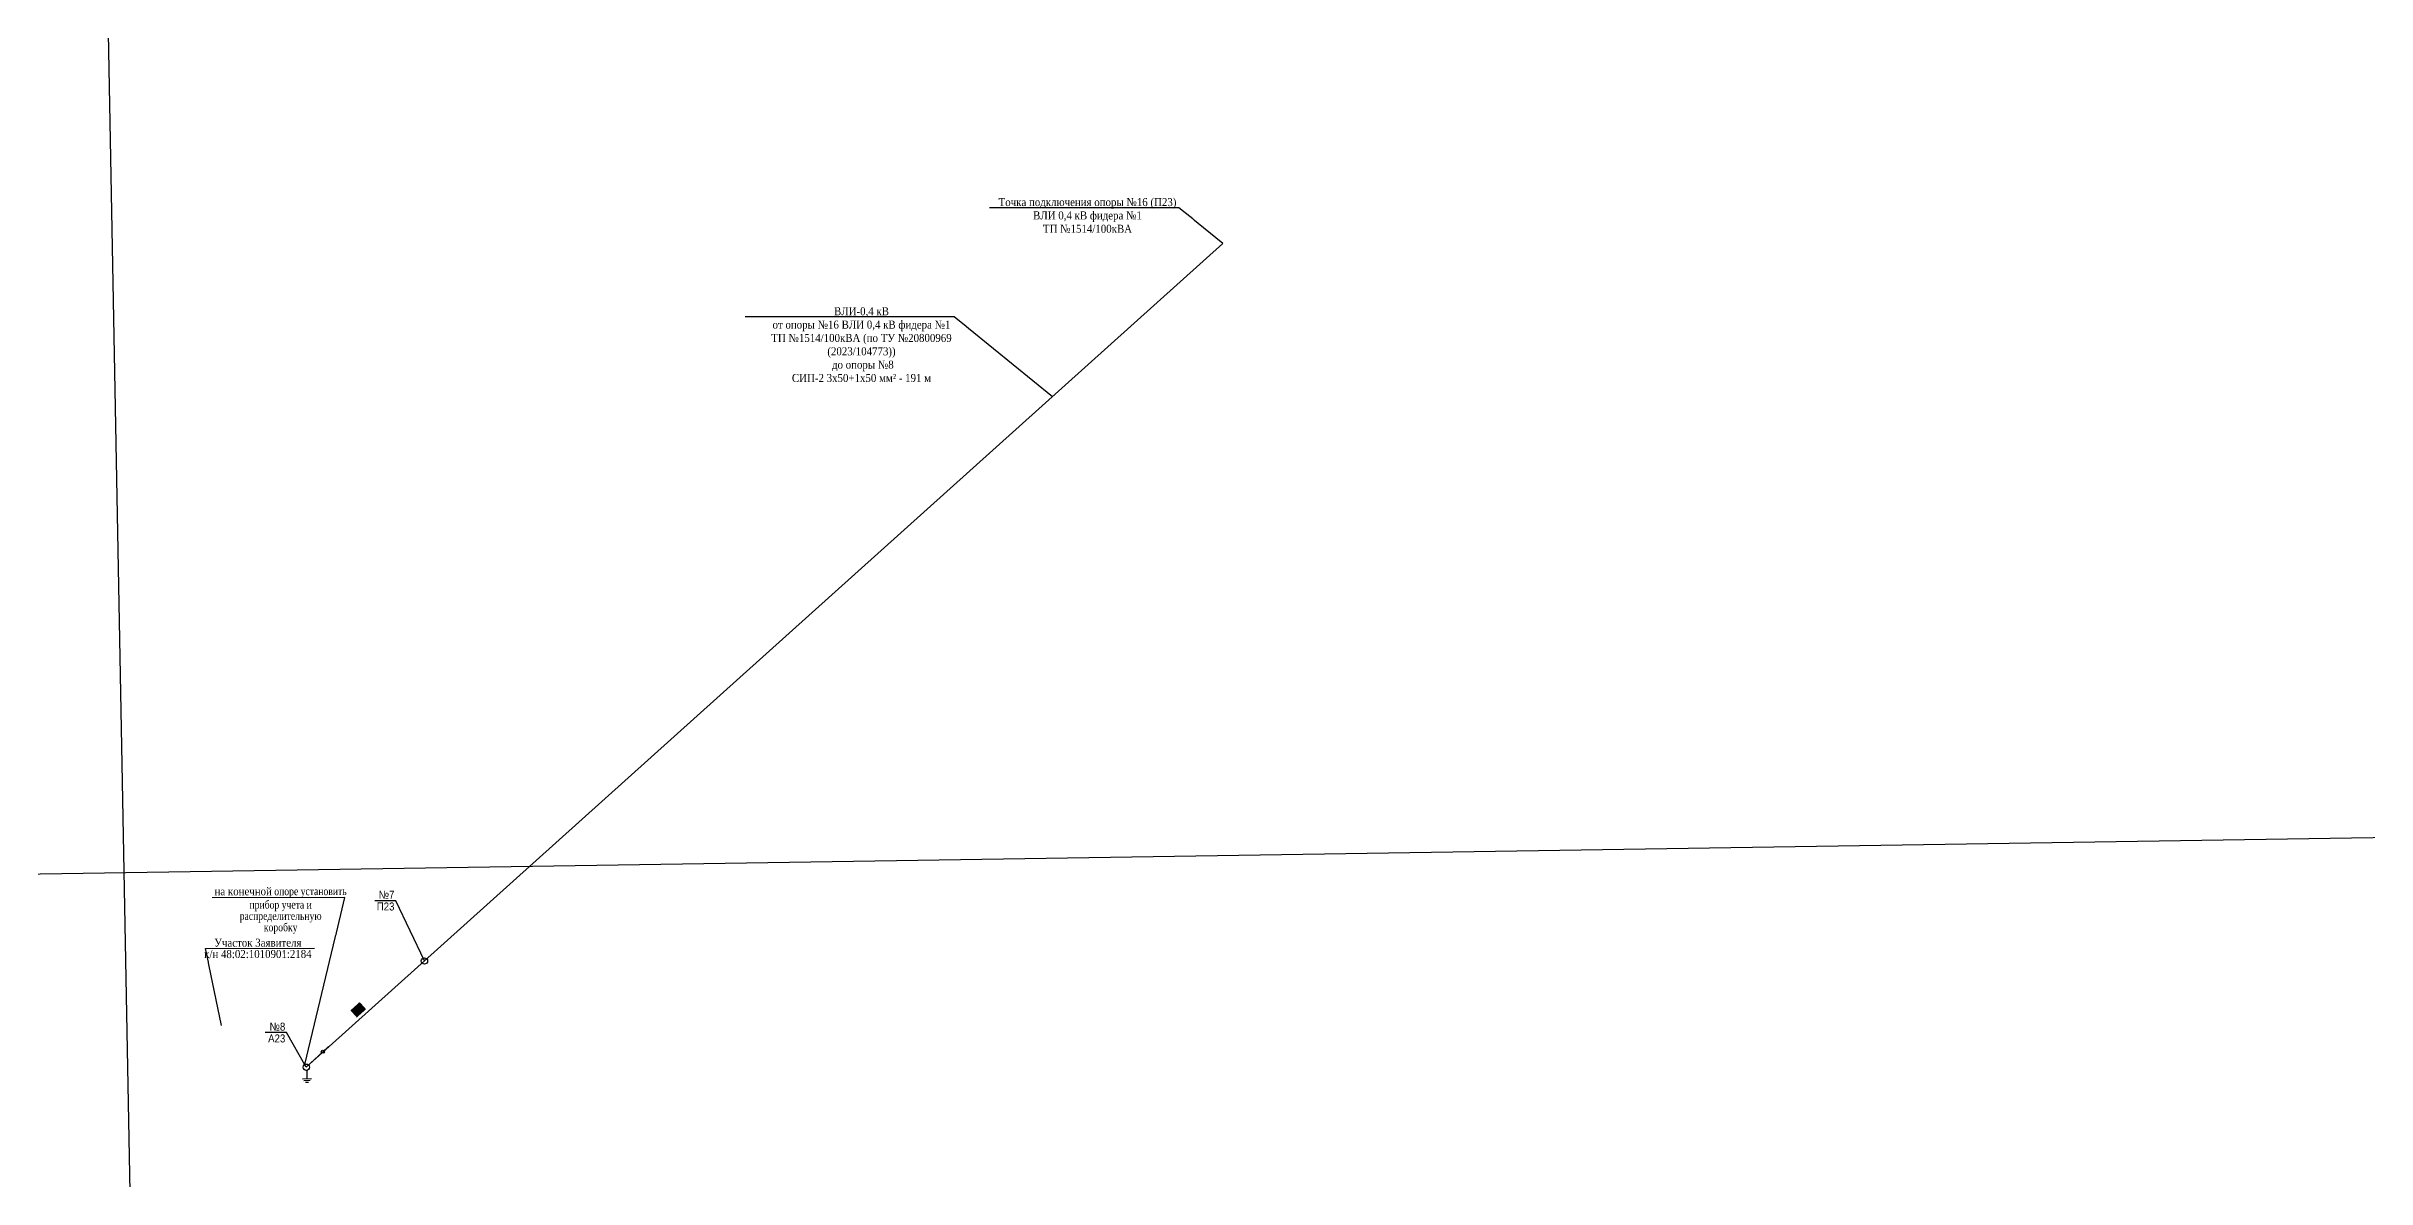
# Model space of a CAD drawing. Header units: millimetres. Extents: x 1265826 to 1360210, y 383897 to 506623.
# Drawn here: x 1313599.6 to 1313962, y 487307.1 to 487483.9 of the extents above; entities that cross this region are included whole.
import ezdxf
from ezdxf import colors
from ezdxf.entities.mleader import LeaderData, LeaderLine
from ezdxf.enums import TextEntityAlignment as Align
from ezdxf.math import Vec2, Vec3

# ---------------------------------------------------------------- set-up
doc = ezdxf.new("R2018")
doc.units = ezdxf.units.MM
doc.header["$XCLIPFRAME"] = 2
doc.layers.add('Выноски', color=18, linetype='Continuous', true_color=0x000000)
doc.layers.add('ЛЭП - непечатный слой', color=6, linetype='Continuous', plot=False)
doc.layers.add('Чертеж', color=7, linetype='Continuous')
doc.layers.add('Электрика', color=7, linetype='Continuous')
doc.styles.get("Standard").update_dxf_attribs({"font": 'Arial.ttf'})
doc.styles.add('стиль1', font='Times New Roman.ttf', dxfattribs={"width": 0.9, "height": 1.25})
doc.dimstyles.new('М 1-1000', dxfattribs={"dimtxt": 1.5, "dimasz": 2.5, "dimexe": 1.25, "dimexo": 0.625, "dimtad": 1, "dimdec": 0, "dimtxsty": 'стиль1', "dimcen": 2.5, "dimse1": 1, "dimse2": 1, "dimsd1": 1, "dimsd2": 1, "dimclrt": 5, "dimaunit": 1, "dimadec": 3, "dimazin": 0, "dimtfac": 1, "dimtdec": 0, "dimtmove": 0, "dimatfit": 3, "dimfxl": 1.25, "dimtfill": 2, "dimtfillclr": 7, "dimarcsym": 0})
picture_1 = doc.add_image_def('image4.png', size_in_pixel=(1920, 1080))
picture_2 = doc.add_image_def('image5.jpg', size_in_pixel=(1486, 955))

# ---------------------------------------------------------------- blocks, each defined once
blk = doc.blocks.new('*D58')
at = {"layer": 'Defpoints', "color": 0, "linetype": 'ByBlock', "transparency": 16777216}
for p in [(1313658.674035954, 487341.0880809994), (1313640.49779781, 487324.769683991), (1313640.511125082, 487324.7548394156)]:
    blk.add_point(p, dxfattribs=at)
at = {"layer": 'Электрика', "color": 5, "linetype": 'ByBlock', "lineweight": 20, "transparency": 16777216, "insert": (1313648.341627289, 487333.4648194326), "char_height": 1.25, "attachment_point": 5, "rotation": 41.91709424837061, "style": 'стиль1', "bg_fill": 1, "box_fill_scale": 1.1, "bg_fill_color": 7, "bg_fill_true_color": 16777215, "bg_fill_transparency": 0}
blk.add_mtext('24', dxfattribs=at)
blk = doc.blocks.new('*U50')
at = {"color": 0, "ltscale": 100}
blk.add_line((0, 0), (2.589676687665409, 2.42818340603883), dxfattribs=at)
at = {"color": 0}
for points in [[(-3.069989183461075, 5.397609235613295), (-6.400343890145931, 5.397609235613295)], [(0, 0), (-3.069989183461078, 5.397609235613298)]]:
    blk.add_lwpolyline(points, dxfattribs=at)
for centre, radius in [((0, 0), 0.5), ((2.589676687659061, 2.428183406045598), 0.25)]:
    blk.add_circle(centre, radius, dxfattribs=at)
at = {"layer": 'ЛЭП - непечатный слой'}
blk.add_lwpolyline([(2.589676687659061, 2.428183406045598), (3.465060356739212, 3.248977796808455)], dxfattribs=at)
at = {"color": 0, "flags": 8}
blk.add_attdef('SL_NUM', text='', height=1.25, dxfattribs=at).set_placement((-3.279189149470857, 5.686854421402091), align=Align.BOTTOM_RIGHT)
blk.add_attdef('SL_NAME', text='', height=1.25, dxfattribs=at).set_placement((-3.279189149470857, 5.122945069792216), align=Align.TOP_RIGHT)
blk = doc.blocks.new('*U48')
at = {"color": 0}
for points in [[(-4.475876130871256, 9.413757218757333), (-7.757629200448336, 9.413757218757333)], [(0, 0), (-4.475876130871254, 9.413757218757333)]]:
    blk.add_lwpolyline(points, dxfattribs=at)
blk.add_circle((0, 0), 0.5, dxfattribs=at)
at = {"color": 0, "flags": 8}
blk.add_attdef('SL_NUM', text='', height=1.25, dxfattribs=at).set_placement((-4.685076096881038, 9.70300240454613), align=Align.BOTTOM_RIGHT)
blk.add_attdef('SL_NAME', text='', height=1.25, dxfattribs=at).set_placement((-4.685076096881038, 9.139093052936254), align=Align.TOP_RIGHT)
blk = doc.blocks.new('Пл_Заземление')
at = {"color": 0, "lineweight": 30}
for p, q in [((0, 0), (0, -1.292406155978483)), ((-0.7210723818048522, -1.292406155978483), (0.7210723818048522, -1.292406155978483)), ((0.4807149212032371, -1.602679819256934), (-0.4807149212032371, -1.602679819256934)), ((0.2403574606015439, -1.8946856470032), (-0.2403574606015439, -1.8946856470032))]:
    blk.add_line(p, q, dxfattribs=at)
blk = doc.blocks.new('_None')

msp = doc.modelspace()

# ---------------------------------------------------------------- linework, layer by layer
at = {"layer": 'Электрика'}
msp.add_lwpolyline([(1313783.386076078, 487453.1595684963), (1313640.223742085, 487324.4957962336)], dxfattribs=at)

# ---------------------------------------------------------------- block references
ref = msp.add_blockref('*U48', (1313658.674035954, 487341.0880809993), dxfattribs=at)
lines = msp.add_mtext('\\W0.9000;№7', dxfattribs={"layer": '0', "color": 0, "insert": (1313653.988959857, 487352.0690213996), "char_height": 1.25, "attachment_point": 3, "style": 'стиль1', "bg_fill": 3, "box_fill_scale": 1.1, "bg_fill_color": 256, "bg_fill_transparency": 0})
ref.add_attrib('SL_NUM', '', (1313653.988959857, 487352.0690213996)).embed_mtext(lines)
lines = msp.add_mtext('\\W0.9000;П23', dxfattribs={"layer": '0', "color": 0, "insert": (1313653.988959857, 487350.2271740523), "char_height": 1.25, "attachment_point": 3, "style": 'стиль1', "bg_fill": 3, "box_fill_scale": 1.1, "bg_fill_color": 256, "bg_fill_transparency": 0})
ref.add_attrib('SL_NAME', '', (1313653.988959857, 487350.2271740523)).embed_mtext(lines)
ref = msp.add_blockref('*U50', (1313640.223742085, 487324.4957962336), dxfattribs=at)
lines = msp.add_mtext('\\W0.9000;№8', dxfattribs={"layer": '0', "color": 0, "insert": (1313636.944552935, 487331.4605886506), "char_height": 1.25, "attachment_point": 3, "style": 'стиль1', "bg_fill": 3, "box_fill_scale": 1.1, "bg_fill_color": 256, "bg_fill_transparency": 0})
ref.add_attrib('SL_NUM', '', (1313636.944552935, 487331.4605886506)).embed_mtext(lines)
lines = msp.add_mtext('\\W0.9000;А23', dxfattribs={"layer": '0', "color": 0, "insert": (1313636.944552935, 487329.6187413034), "char_height": 1.25, "attachment_point": 3, "style": 'стиль1', "bg_fill": 3, "box_fill_scale": 1.1, "bg_fill_color": 256, "bg_fill_transparency": 0})
ref.add_attrib('SL_NAME', '', (1313636.944552935, 487329.6187413034)).embed_mtext(lines)
at = {"layer": 'Электрика', "rotation": 0.8612827206080726}
msp.add_blockref('Пл_Заземление', (1313640.314608018, 487324.0041221728), dxfattribs=at)

# ---------------------------------------------------------------- dimensions: what is measured, and where the dimension line sits
at = {"layer": 'Электрика', "color": 18, "linetype": 'ByBlock', "lineweight": 20, "true_color": 0x000000}
dim = msp.add_linear_dim(base=(1313640.511125082, 487324.7548394156), p1=(1313658.674035954, 487341.0880809993), p2=(1313640.49779781, 487324.769683991), angle=221.9170942483706, dimstyle='М 1-1000', override={"dimtxt": 1, "dimtofl": 0}, dxfattribs=at)
dim.commit()
dim.dimension.update_dxf_attribs({"geometry": '*D58', "text_midpoint": (1313649.176695529, 487332.5346791019), "dimtype": 161})

# ---------------------------------------------------------------- pictures from other files: only their frames are drawn
at = {"layer": 'Defpoints'}
image = msp.add_image(picture_1, insert=(1313473.088048404, 486966.3576443226), size_in_units=(686.8539924262244, 386.35537073975115), rotation=0.8910512871687044, dxfattribs=at)
image.dxf.flags = 14
at = {"layer": 'Электрика'}
image = msp.add_image(picture_2, insert=(1313617.899472781, 487027.5292848543), size_in_units=(892.0696295811381, 573.3018144347152), rotation=1.0697035867235043, dxfattribs=dict(at, fade=35))
image.set_boundary_path([(-0.5, -0.5), (1485.5, 954.4999999999999)])
image.dxf.clipping = 0

# ---------------------------------------------------------------- next in the draw order: leaders
at = {"layer": 'Выноски', "lineweight": 20}
ml = msp.add_multileader_mtext('Standard', dxfattribs=at)
ml.set_content('на конечной{\\W0.8; опоре установить \\P\\pxsm0.85;прибор учета и\\Pраспределительную \\Pкоробку}', color=256, style='стиль1')
ml.set_leader_properties(lineweight=30)
ml.set_arrow_properties(name='NONE')
ml.build(insert=Vec2(0, 0))
ml.multileader.update_dxf_attribs({"text_left_attachment_type": 6, "text_right_attachment_type": 6, "dogleg_length": 0, "arrow_head_size": 1.5})
ctx = ml.context
ctx.base_point, ctx.char_height, ctx.arrow_head_size, ctx.landing_gap_size, ctx.plane_origin, ctx.plane_x_axis, ctx.plane_y_axis = Vec3(1313626.167645426, 487350.9447527749), 1.25, 1.5, 0, Vec3(1313657.334828857, 487338.8691887019), Vec3(0.9999984387818676, 0.0017670409807548, 6.71e-14), Vec3(-0.0017670409807548, 0.9999984387818676, -4.41e-14)
ctx.left_attachment, ctx.right_attachment, ctx.text_align_type = 6, 6, 1
notes = []
notes.append((ctx, [(1, (1, 1, 0), (1313646.262513116, 487350.9802612851), (-0.9999984387818676, -0.0017670409807548, -6.71e-14), 0, [(0, [(1313639.976544706, 487324.9304149814)], 0, [])])]))
ctx.mtext.insert, ctx.mtext.text_direction, ctx.mtext.rotation, ctx.mtext.width, ctx.mtext.defined_height, ctx.mtext.alignment, ctx.mtext.flow_direction = Vec3(1313636.212166584, 487352.6108462014), Vec3(0.9999984387818676, 0.0017670409807548, 6.71e-14), 0.0017670419003342, 20.54223620934991, 2.989647165408112, 2, 5
ctx.mtext.has_bg_fill, ctx.mtext.bg_color, ctx.mtext.bg_scale_factor, ctx.mtext.bg_transparency, ctx.mtext.use_window_bg_color = 1, -1027028792, 1.5, 0, 1
at = {"layer": 'Чертеж', "lineweight": 20}
ml = msp.add_multileader_mtext('Standard', dxfattribs=at)
ml.set_content('Точка подключения опоры №16 (П23) \\PВЛИ 0,4 кВ фидера №1\\PТП №1514/100кВА', color=256, style='стиль1')
ml.set_leader_properties(color=256, linetype='ByLayer', lineweight=25)
ml.set_arrow_properties(name='NONE')
ml.build(insert=Vec2(0, 0))
ml.multileader.update_dxf_attribs({"text_left_attachment_type": 6, "text_right_attachment_type": 6, "dogleg_length": 0, "arrow_head_size": 0})
ctx = ml.context
ctx.base_point, ctx.char_height, ctx.arrow_head_size, ctx.landing_gap_size, ctx.plane_origin, ctx.plane_x_axis, ctx.plane_y_axis = Vec3(1313747.98438669, 487458.7517504163), 1.25, 0, 0.75, Vec3(1314108.384715134, 487419.4307299037), Vec3(1, 0, 1e-16), Vec3(0, 1, -1e-16)
ctx.left_attachment, ctx.right_attachment, ctx.text_align_type = 6, 6, 1
notes.append((ctx, [(1, (1, 1, 0), (1313776.51845302, 487458.7517504163), (-1, 0, -1e-16), 0, [(0, [(1313783.386076078, 487453.1595684963)], 0, [])])]))
ctx.mtext.insert, ctx.mtext.text_direction, ctx.mtext.width, ctx.mtext.defined_height, ctx.mtext.alignment, ctx.mtext.flow_direction = Vec3(1313762.251419855, 487460.2517504164), Vec3(1, 0, 1e-16), 31.7964567666955, 5.463569325517974, 2, 5
ctx.mtext.has_bg_fill, ctx.mtext.bg_color, ctx.mtext.bg_scale_factor, ctx.mtext.bg_transparency, ctx.mtext.use_window_bg_color = 1, -1027028792, 1.5, 0, 1
ml = msp.add_multileader_mtext('Standard', dxfattribs=at)
ml.set_content('ВЛИ-0,4 кВ \\Pот опоры №16 ВЛИ 0,4 кВ фидера №1\\PТП №1514/100кВА (по ТУ №20800969 (2023/104773))\\P до опоры №8\\PСИП-2 3х50+1х50 мм² - 191 м', color=256, style='стиль1')
ml.set_leader_properties(color=256, linetype='ByLayer', lineweight=25)
ml.set_arrow_properties(name='NONE')
ml.build(insert=Vec2(0, 0))
ml.multileader.update_dxf_attribs({"text_left_attachment_type": 6, "text_right_attachment_type": 6, "dogleg_length": 0, "arrow_head_size": 0})
ctx = ml.context
ctx.base_point, ctx.char_height, ctx.arrow_head_size, ctx.landing_gap_size, ctx.plane_origin, ctx.plane_x_axis, ctx.plane_y_axis = Vec3(1313712.484972893, 487441.6973492208), 1.25, 0, 0.75, Vec3(1314047.074171673, 487460.3836681604), Vec3(1, 0, 1e-16), Vec3(0, 1, -1e-16)
ctx.left_attachment, ctx.right_attachment, ctx.text_align_type = 6, 6, 1
notes.append((ctx, [(1, (1, 1, 0), (1313741.406746504, 487441.6973492208), (-1, 0, -1e-16), 0, [(0, [(1313756.799475222, 487429.201722044)], 0, [])])]))
ctx.mtext.insert, ctx.mtext.text_direction, ctx.mtext.width, ctx.mtext.defined_height, ctx.mtext.alignment, ctx.mtext.flow_direction = Vec3(1313726.945859699, 487443.1973492208), Vec3(1, 0, 1e-16), 31.54385076171741, 3.981452711767312, 2, 5
ctx.mtext.has_bg_fill, ctx.mtext.bg_color, ctx.mtext.bg_scale_factor, ctx.mtext.bg_transparency, ctx.mtext.use_window_bg_color = 1, -1027028792, 1.5, 0, 1
for ctx, leaders in notes:
    for number, flags, end, landing, length, lines in leaders:
        leader = LeaderData()
        leader.index, (leader.has_last_leader_line, leader.has_dogleg_vector, leader.attachment_direction) = number, flags
        leader.last_leader_point, leader.dogleg_vector, leader.dogleg_length = Vec3(end), Vec3(landing), length
        for number, points, colour, breaks in lines:
            line = LeaderLine()
            line.index, line.vertices, line.color, line.breaks = number, Vec3.list(points), colors.encode_raw_color(colour), breaks
            leader.lines.append(line)
        ctx.leaders.append(leader)

# ---------------------------------------------------------------- next in the draw order: leaders
at = {"layer": 'Выноски', "lineweight": 20}
ml = msp.add_multileader_mtext('Standard', dxfattribs=at)
ml.set_content('\\pxsm0.85;Участок Заявителя\\Pк/н 48:02:1010901:2184', color=256, style='стиль1')
ml.set_leader_properties(lineweight=30)
ml.set_arrow_properties(name='NONE')
ml.build(insert=Vec2(0, 0))
ml.multileader.update_dxf_attribs({"text_left_attachment_type": 6, "text_right_attachment_type": 6, "dogleg_length": 0, "arrow_head_size": 1.5})
ctx = ml.context
ctx.base_point, ctx.char_height, ctx.arrow_head_size, ctx.landing_gap_size, ctx.plane_origin, ctx.plane_x_axis, ctx.plane_y_axis = Vec3(1313624.499126613, 487343.060840441), 1.25, 1.5, 0, Vec3(1313644.918613658, 487330.3291849547), Vec3(0.9999984387818676, 0.0017670409807548, 6.71e-14), Vec3(-0.0017670409807548, 0.9999984387818676, -4.41e-14)
ctx.left_attachment, ctx.right_attachment, ctx.text_align_type = 6, 6, 1
notes = []
notes.append((ctx, [(0, (1, 1, 0), (1313624.499126613, 487343.060840441), (0.9999984387818676, 0.0017670409807548, 6.71e-14), 0, [(0, [(1313627.002766517, 487331.0342272024)], 0, [])])]))
ctx.mtext.insert, ctx.mtext.text_direction, ctx.mtext.rotation, ctx.mtext.width, ctx.mtext.defined_height, ctx.mtext.alignment, ctx.mtext.flow_direction = Vec3(1313632.658999357, 487344.5752616349), Vec3(0.9999984387818676, 0.0017670409807548, 6.71e-14), 0.0017670419003342, 19.50931502901475, 6.277348553265917, 2, 5
ctx.mtext.has_bg_fill, ctx.mtext.bg_color, ctx.mtext.bg_scale_factor, ctx.mtext.bg_transparency, ctx.mtext.use_window_bg_color = 1, -1027028792, 1.5, 0, 1
for ctx, leaders in notes:
    for number, flags, end, landing, length, lines in leaders:
        leader = LeaderData()
        leader.index, (leader.has_last_leader_line, leader.has_dogleg_vector, leader.attachment_direction) = number, flags
        leader.last_leader_point, leader.dogleg_vector, leader.dogleg_length = Vec3(end), Vec3(landing), length
        for number, points, colour, breaks in lines:
            line = LeaderLine()
            line.index, line.vertices, line.color, line.breaks = number, Vec3.list(points), colors.encode_raw_color(colour), breaks
            leader.lines.append(line)
        ctx.leaders.append(leader)

doc.saveas('drawing.dxf')
